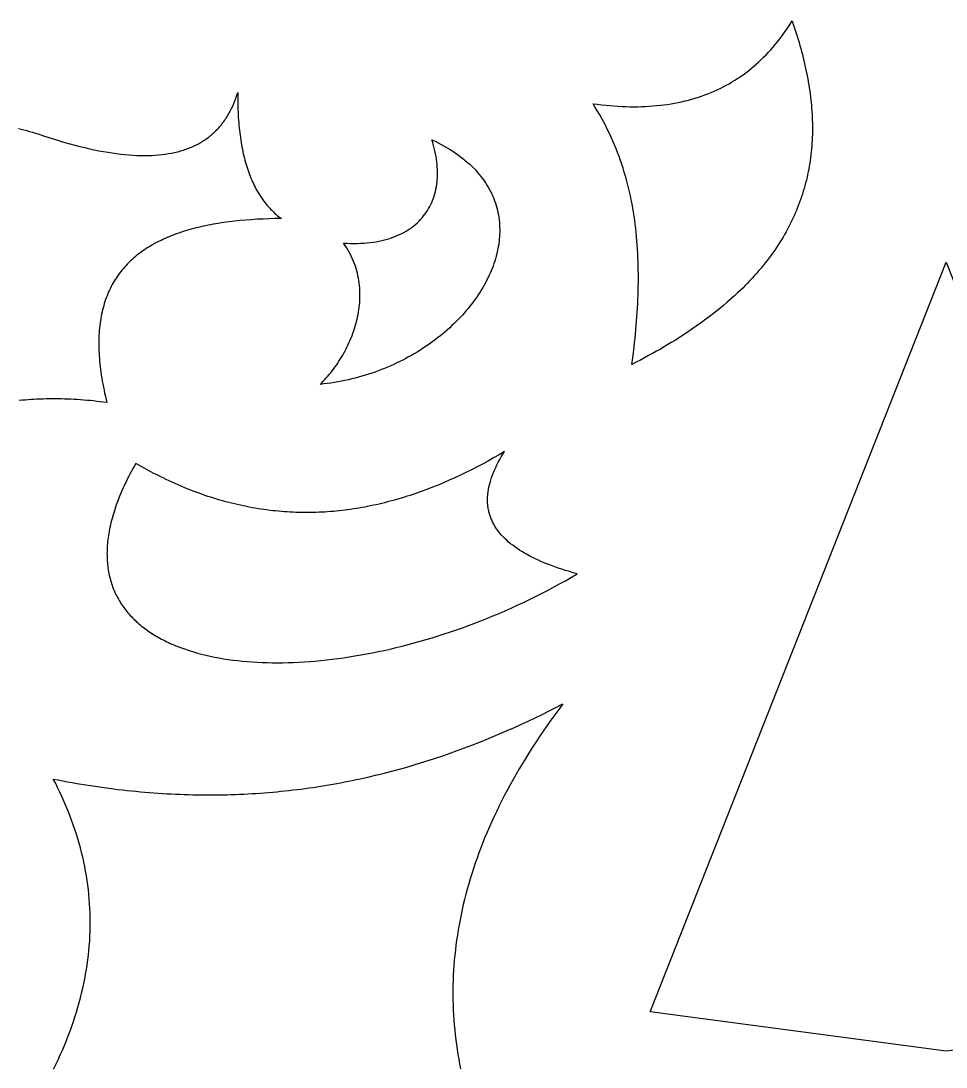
# Model space of a CAD drawing. Extents: x -4113 to -3113, y 1469 to 2469.
# Drawn here: x -3844.4 to -3759.7, y 1942.6 to 2038.4 of the extents above; entities that cross this region are included whole.
import ezdxf

# ---------------------------------------------------------------- set-up
doc = ezdxf.new("R2010")
doc.units = 0
doc.layers.add('PLAN_1', color=18, linetype='CONTINUOUS')

msp = doc.modelspace()

# ---------------------------------------------------------------- linework, layer by layer
at = {"layer": 'PLAN_1'}
for points in [[(-3773.807, 2038.353), (-3773.708, 2038.07), (-3773.613, 2037.788), (-3773.519, 2037.506), (-3773.428, 2037.224), (-3773.339, 2036.943), (-3773.253, 2036.662), (-3773.17, 2036.381), (-3773.089, 2036.102), (-3773.01, 2035.822), (-3772.934, 2035.543), (-3772.861, 2035.264), (-3772.791, 2034.986), (-3772.723, 2034.709), (-3772.657, 2034.431), (-3772.595, 2034.155), (-3772.535, 2033.878), (-3772.478, 2033.603), (-3772.424, 2033.327), (-3772.372, 2033.053), (-3772.323, 2032.778), (-3772.278, 2032.504), (-3772.234, 2032.231), (-3772.194, 2031.958), (-3772.157, 2031.686), (-3772.123, 2031.414), (-3772.091, 2031.143), (-3772.063, 2030.872), (-3772.038, 2030.602), (-3772.015, 2030.332), (-3771.996, 2030.063), (-3771.98, 2029.794), (-3771.966, 2029.526), (-3771.956, 2029.259), (-3771.949, 2028.992), (-3771.946, 2028.725), (-3771.945, 2028.459), (-3771.948, 2028.194), (-3771.953, 2027.929), (-3771.962, 2027.665), (-3771.975, 2027.401), (-3771.99, 2027.138), (-3772.009, 2026.876), (-3772.031, 2026.614), (-3772.057, 2026.353), (-3772.086, 2026.092), (-3772.118, 2025.832), (-3772.154, 2025.572), (-3772.193, 2025.313), (-3772.236, 2025.055), (-3772.282, 2024.797), (-3772.331, 2024.54), (-3772.385, 2024.284), (-3772.441, 2024.028), (-3772.502, 2023.773), (-3772.566, 2023.518), (-3772.633, 2023.264), (-3772.704, 2023.011), (-3772.779, 2022.758), (-3772.858, 2022.506), (-3772.94, 2022.255), (-3773.026, 2022.004), (-3773.116, 2021.754), (-3773.209, 2021.505), (-3773.307, 2021.256), (-3773.408, 2021.008), (-3773.513, 2020.761), (-3773.622, 2020.514), (-3773.734, 2020.268), (-3773.851, 2020.023), (-3773.972, 2019.778), (-3774.096, 2019.534), (-3774.225, 2019.291), (-3774.357, 2019.048), (-3774.494, 2018.807), (-3774.635, 2018.565), (-3774.779, 2018.325), (-3774.928, 2018.085), (-3775.081, 2017.846), (-3775.238, 2017.608), (-3775.399, 2017.371), (-3775.565, 2017.134), (-3775.734, 2016.898), (-3775.908, 2016.663), (-3776.086, 2016.428), (-3776.269, 2016.194), (-3776.455, 2015.961), (-3776.646, 2015.729), (-3776.842, 2015.497), (-3777.041, 2015.267), (-3777.245, 2015.037), (-3777.454, 2014.808), (-3777.667, 2014.579), (-3777.884, 2014.352), (-3778.106, 2014.125), (-3778.332, 2013.899), (-3778.563, 2013.673), (-3778.798, 2013.449), (-3779.038, 2013.225), (-3779.283, 2013.002), (-3779.532, 2012.78), (-3779.786, 2012.559), (-3780.044, 2012.339), (-3780.307, 2012.119), (-3780.575, 2011.9), (-3780.848, 2011.683), (-3781.125, 2011.465), (-3781.407, 2011.249), (-3781.694, 2011.034), (-3781.986, 2010.819), (-3782.282, 2010.606), (-3782.583, 2010.393), (-3782.89, 2010.181), (-3783.201, 2009.97), (-3783.517, 2009.759), (-3783.838, 2009.55), (-3784.164, 2009.341), (-3784.495, 2009.134), (-3784.831, 2008.927), (-3785.172, 2008.721), (-3785.518, 2008.516), (-3785.869, 2008.312), (-3786.225, 2008.109), (-3786.587, 2007.907), (-3786.953, 2007.705), (-3787.325, 2007.505), (-3787.702, 2007.305), (-3788.084, 2007.107), (-3788.471, 2006.909), (-3788.37, 2007.707), (-3788.276, 2008.502), (-3788.233, 2008.899), (-3788.192, 2009.296), (-3788.153, 2009.692), (-3788.116, 2010.087), (-3788.082, 2010.482), (-3788.05, 2010.876), (-3788.021, 2011.27), (-3787.994, 2011.663), (-3787.97, 2012.055), (-3787.949, 2012.446), (-3787.931, 2012.837), (-3787.916, 2013.227), (-3787.904, 2013.617), (-3787.894, 2014.005), (-3787.888, 2014.393), (-3787.885, 2014.78), (-3787.886, 2015.166), (-3787.89, 2015.552), (-3787.897, 2015.936), (-3787.908, 2016.32), (-3787.922, 2016.703), (-3787.94, 2017.085), (-3787.962, 2017.466), (-3787.987, 2017.846), (-3788.016, 2018.225), (-3788.05, 2018.603), (-3788.087, 2018.981), (-3788.128, 2019.357), (-3788.174, 2019.732), (-3788.224, 2020.106), (-3788.278, 2020.48), (-3788.336, 2020.852), (-3788.399, 2021.223), (-3788.466, 2021.593), (-3788.538, 2021.962), (-3788.615, 2022.329), (-3788.696, 2022.696), (-3788.782, 2023.061), (-3788.873, 2023.426), (-3788.969, 2023.789), (-3789.07, 2024.15), (-3789.176, 2024.511), (-3789.287, 2024.87), (-3789.404, 2025.228), (-3789.526, 2025.585), (-3789.653, 2025.941), (-3789.785, 2026.295), (-3789.923, 2026.648), (-3790.067, 2026.999), (-3790.217, 2027.349), (-3790.372, 2027.698), (-3790.532, 2028.045), (-3790.699, 2028.391), (-3790.872, 2028.736), (-3791.051, 2029.079), (-3791.236, 2029.42), (-3791.427, 2029.76), (-3791.624, 2030.099), (-3791.827, 2030.436), (-3792.037, 2030.772), (-3791.648, 2030.72), (-3791.263, 2030.674), (-3790.88, 2030.633), (-3790.501, 2030.598), (-3790.125, 2030.568), (-3789.752, 2030.543), (-3789.383, 2030.524), (-3789.017, 2030.51), (-3788.655, 2030.502), (-3788.295, 2030.499), (-3787.939, 2030.502), (-3787.586, 2030.509), (-3787.237, 2030.523), (-3786.891, 2030.541), (-3786.548, 2030.565), (-3786.209, 2030.595), (-3785.872, 2030.63), (-3785.54, 2030.67), (-3785.21, 2030.716), (-3784.884, 2030.767), (-3784.561, 2030.823), (-3784.241, 2030.885), (-3783.925, 2030.952), (-3783.612, 2031.025), (-3783.302, 2031.103), (-3782.995, 2031.186), (-3782.692, 2031.275), (-3782.393, 2031.369), (-3782.096, 2031.469), (-3781.803, 2031.574), (-3781.513, 2031.684), (-3781.226, 2031.8), (-3780.943, 2031.921), (-3780.663, 2032.048), (-3780.387, 2032.18), (-3780.113, 2032.317), (-3779.843, 2032.46), (-3779.577, 2032.608), (-3779.313, 2032.762), (-3779.053, 2032.921), (-3778.796, 2033.085), (-3778.543, 2033.255), (-3778.293, 2033.43), (-3778.046, 2033.611), (-3777.803, 2033.796), (-3777.562, 2033.988), (-3777.326, 2034.184), (-3777.092, 2034.387), (-3776.862, 2034.594), (-3776.635, 2034.807), (-3776.411, 2035.025), (-3776.191, 2035.249), (-3775.974, 2035.478), (-3775.76, 2035.712), (-3775.55, 2035.952), (-3775.343, 2036.197), (-3775.14, 2036.448), (-3774.939, 2036.704), (-3774.742, 2036.965), (-3774.548, 2037.232), (-3774.358, 2037.504), (-3774.171, 2037.782), (-3773.987, 2038.065)], [(-3806.8, 2027.473), (-3806.502, 2027.332), (-3806.212, 2027.187), (-3805.93, 2027.04), (-3805.656, 2026.889), (-3805.389, 2026.735), (-3805.13, 2026.579), (-3804.88, 2026.419), (-3804.636, 2026.256), (-3804.401, 2026.091), (-3804.173, 2025.923), (-3803.952, 2025.752), (-3803.739, 2025.579), (-3803.533, 2025.403), (-3803.335, 2025.225), (-3803.144, 2025.044), (-3802.961, 2024.861), (-3802.784, 2024.676), (-3802.615, 2024.488), (-3802.453, 2024.299), (-3802.298, 2024.107), (-3802.15, 2023.913), (-3802.009, 2023.717), (-3801.875, 2023.519), (-3801.748, 2023.32), (-3801.628, 2023.119), (-3801.515, 2022.916), (-3801.408, 2022.711), (-3801.308, 2022.505), (-3801.215, 2022.297), (-3801.129, 2022.088), (-3801.049, 2021.878), (-3800.975, 2021.666), (-3800.908, 2021.453), (-3800.847, 2021.239), (-3800.793, 2021.024), (-3800.745, 2020.807), (-3800.704, 2020.59), (-3800.668, 2020.372), (-3800.639, 2020.152), (-3800.616, 2019.932), (-3800.599, 2019.712), (-3800.588, 2019.491), (-3800.584, 2019.269), (-3800.585, 2019.046), (-3800.592, 2018.823), (-3800.604, 2018.6), (-3800.623, 2018.376), (-3800.648, 2018.152), (-3800.678, 2017.928), (-3800.713, 2017.704), (-3800.755, 2017.48), (-3800.802, 2017.255), (-3800.854, 2017.031), (-3800.912, 2016.807), (-3800.976, 2016.583), (-3801.044, 2016.359), (-3801.118, 2016.135), (-3801.198, 2015.912), (-3801.282, 2015.69), (-3801.372, 2015.467), (-3801.467, 2015.246), (-3801.567, 2015.025), (-3801.672, 2014.804), (-3801.782, 2014.585), (-3801.897, 2014.366), (-3802.017, 2014.148), (-3802.142, 2013.932), (-3802.272, 2013.716), (-3802.406, 2013.501), (-3802.545, 2013.287), (-3802.689, 2013.075), (-3802.837, 2012.864), (-3802.99, 2012.654), (-3803.147, 2012.446), (-3803.309, 2012.239), (-3803.475, 2012.033), (-3803.646, 2011.83), (-3803.821, 2011.628), (-3804, 2011.427), (-3804.184, 2011.229), (-3804.371, 2011.032), (-3804.563, 2010.837), (-3804.759, 2010.644), (-3804.959, 2010.453), (-3805.163, 2010.265), (-3805.371, 2010.078), (-3805.583, 2009.894), (-3805.798, 2009.712), (-3806.018, 2009.533), (-3806.241, 2009.356), (-3806.468, 2009.181), (-3806.698, 2009.009), (-3806.932, 2008.84), (-3807.17, 2008.673), (-3807.411, 2008.509), (-3807.656, 2008.348), (-3807.904, 2008.19), (-3808.156, 2008.035), (-3808.41, 2007.883), (-3808.668, 2007.733), (-3808.93, 2007.587), (-3809.194, 2007.445), (-3809.462, 2007.305), (-3809.732, 2007.169), (-3810.006, 2007.036), (-3810.283, 2006.907), (-3810.563, 2006.782), (-3810.845, 2006.659), (-3811.131, 2006.541), (-3811.419, 2006.426), (-3811.71, 2006.316), (-3812.003, 2006.209), (-3812.3, 2006.105), (-3812.599, 2006.006), (-3812.9, 2005.911), (-3813.204, 2005.82), (-3813.511, 2005.734), (-3813.819, 2005.651), (-3814.131, 2005.573), (-3814.444, 2005.499), (-3814.76, 2005.43), (-3815.078, 2005.365), (-3815.398, 2005.305), (-3815.721, 2005.249), (-3816.045, 2005.198), (-3816.372, 2005.152), (-3816.7, 2005.111), (-3817.03, 2005.074), (-3816.886, 2005.217), (-3816.744, 2005.362), (-3816.603, 2005.512), (-3816.464, 2005.665), (-3816.326, 2005.822), (-3816.19, 2005.982), (-3816.057, 2006.145), (-3815.925, 2006.312), (-3815.796, 2006.481), (-3815.669, 2006.654), (-3815.544, 2006.83), (-3815.422, 2007.008), (-3815.302, 2007.19), (-3815.185, 2007.374), (-3815.071, 2007.56), (-3814.959, 2007.75), (-3814.851, 2007.941), (-3814.745, 2008.135), (-3814.643, 2008.331), (-3814.544, 2008.53), (-3814.448, 2008.73), (-3814.356, 2008.932), (-3814.267, 2009.136), (-3814.182, 2009.342), (-3814.101, 2009.55), (-3814.023, 2009.759), (-3813.95, 2009.97), (-3813.88, 2010.183), (-3813.815, 2010.396), (-3813.754, 2010.611), (-3813.697, 2010.827), (-3813.644, 2011.044), (-3813.596, 2011.262), (-3813.553, 2011.481), (-3813.514, 2011.7), (-3813.48, 2011.921), (-3813.451, 2012.142), (-3813.427, 2012.363), (-3813.408, 2012.585), (-3813.395, 2012.808), (-3813.386, 2013.03), (-3813.383, 2013.253), (-3813.386, 2013.476), (-3813.394, 2013.698), (-3813.408, 2013.921), (-3813.427, 2014.143), (-3813.452, 2014.366), (-3813.484, 2014.587), (-3813.521, 2014.809), (-3813.565, 2015.029), (-3813.615, 2015.249), (-3813.671, 2015.469), (-3813.733, 2015.687), (-3813.803, 2015.905), (-3813.879, 2016.121), (-3813.961, 2016.337), (-3814.051, 2016.551), (-3814.147, 2016.764), (-3814.25, 2016.976), (-3814.361, 2017.186), (-3814.479, 2017.394), (-3814.604, 2017.601), (-3814.737, 2017.806), (-3814.877, 2018.01), (-3814.553, 2017.992), (-3814.236, 2017.982), (-3813.925, 2017.978), (-3813.619, 2017.981), (-3813.32, 2017.991), (-3813.026, 2018.008), (-3812.739, 2018.031), (-3812.458, 2018.06), (-3812.182, 2018.096), (-3811.913, 2018.138), (-3811.65, 2018.187), (-3811.393, 2018.241), (-3811.142, 2018.302), (-3810.897, 2018.369), (-3810.658, 2018.441), (-3810.425, 2018.519), (-3810.199, 2018.603), (-3809.979, 2018.693), (-3809.765, 2018.788), (-3809.557, 2018.889), (-3809.356, 2018.995), (-3809.16, 2019.106), (-3808.971, 2019.223), (-3808.788, 2019.344), (-3808.612, 2019.471), (-3808.442, 2019.603), (-3808.278, 2019.739), (-3808.12, 2019.881), (-3807.969, 2020.027), (-3807.824, 2020.178), (-3807.686, 2020.333), (-3807.554, 2020.493), (-3807.428, 2020.657), (-3807.309, 2020.826), (-3807.197, 2020.998), (-3807.09, 2021.175), (-3806.991, 2021.356), (-3806.897, 2021.541), (-3806.811, 2021.73), (-3806.73, 2021.923), (-3806.657, 2022.119), (-3806.589, 2022.319), (-3806.529, 2022.522), (-3806.475, 2022.729), (-3806.427, 2022.94), (-3806.386, 2023.154), (-3806.352, 2023.371), (-3806.325, 2023.591), (-3806.304, 2023.814), (-3806.29, 2024.04), (-3806.282, 2024.269), (-3806.281, 2024.501), (-3806.287, 2024.736), (-3806.3, 2024.973), (-3806.319, 2025.213), (-3806.345, 2025.455), (-3806.378, 2025.7), (-3806.418, 2025.947), (-3806.465, 2026.196), (-3806.518, 2026.447), (-3806.578, 2026.701), (-3806.645, 2026.956), (-3806.719, 2027.214)], [(-3732.595, 1947.624), (-3759.704, 1944.018), (-3786.814, 1947.624), (-3759.704, 2016.271)], [(-3793.478, 1987.73), (-3793.843, 1987.83), (-3794.199, 1987.933), (-3794.546, 1988.038), (-3794.886, 1988.146), (-3795.217, 1988.256), (-3795.54, 1988.369), (-3795.855, 1988.483), (-3796.162, 1988.6), (-3796.46, 1988.72), (-3796.75, 1988.842), (-3797.032, 1988.966), (-3797.306, 1989.093), (-3797.571, 1989.222), (-3797.828, 1989.353), (-3798.077, 1989.487), (-3798.317, 1989.623), (-3798.55, 1989.762), (-3798.774, 1989.903), (-3798.99, 1990.046), (-3799.197, 1990.192), (-3799.396, 1990.34), (-3799.587, 1990.49), (-3799.77, 1990.643), (-3799.945, 1990.798), (-3800.111, 1990.955), (-3800.269, 1991.115), (-3800.418, 1991.277), (-3800.56, 1991.442), (-3800.693, 1991.609), (-3800.756, 1991.693), (-3800.818, 1991.778), (-3800.877, 1991.864), (-3800.934, 1991.95), (-3800.99, 1992.036), (-3801.043, 1992.124), (-3801.094, 1992.212), (-3801.143, 1992.3), (-3801.19, 1992.389), (-3801.235, 1992.479), (-3801.277, 1992.569), (-3801.318, 1992.66), (-3801.357, 1992.751), (-3801.393, 1992.843), (-3801.428, 1992.936), (-3801.46, 1993.029), (-3801.491, 1993.123), (-3801.519, 1993.217), (-3801.545, 1993.312), (-3801.569, 1993.407), (-3801.591, 1993.503), (-3801.611, 1993.6), (-3801.629, 1993.697), (-3801.645, 1993.795), (-3801.659, 1993.894), (-3801.671, 1993.993), (-3801.68, 1994.092), (-3801.688, 1994.192), (-3801.694, 1994.293), (-3801.697, 1994.394), (-3801.698, 1994.496), (-3801.698, 1994.599), (-3801.695, 1994.702), (-3801.69, 1994.806), (-3801.683, 1994.91), (-3801.674, 1995.015), (-3801.65, 1995.226), (-3801.618, 1995.44), (-3801.577, 1995.656), (-3801.528, 1995.875), (-3801.47, 1996.096), (-3801.405, 1996.319), (-3801.331, 1996.544), (-3801.249, 1996.772), (-3801.158, 1997.002), (-3801.059, 1997.234), (-3800.952, 1997.469), (-3800.837, 1997.706), (-3800.713, 1997.946), (-3800.581, 1998.187), (-3800.441, 1998.432), (-3800.292, 1998.678), (-3800.135, 1998.927), (-3800.64, 1998.63), (-3801.145, 1998.341), (-3801.65, 1998.059), (-3802.156, 1997.785), (-3802.663, 1997.517), (-3803.17, 1997.258), (-3803.678, 1997.005), (-3804.187, 1996.76), (-3804.696, 1996.523), (-3805.206, 1996.294), (-3805.717, 1996.073), (-3806.228, 1995.859), (-3806.74, 1995.654), (-3807.252, 1995.456), (-3807.766, 1995.267), (-3808.022, 1995.176), (-3808.28, 1995.087), (-3808.537, 1994.999), (-3808.794, 1994.914), (-3809.052, 1994.831), (-3809.31, 1994.75), (-3809.567, 1994.671), (-3809.826, 1994.595), (-3810.084, 1994.52), (-3810.342, 1994.448), (-3810.601, 1994.378), (-3810.86, 1994.31), (-3811.119, 1994.244), (-3811.378, 1994.181), (-3811.638, 1994.119), (-3811.897, 1994.06), (-3812.157, 1994.003), (-3812.417, 1993.949), (-3812.677, 1993.896), (-3812.937, 1993.846), (-3813.198, 1993.799), (-3813.459, 1993.753), (-3813.72, 1993.71), (-3813.981, 1993.669), (-3814.242, 1993.631), (-3814.504, 1993.595), (-3814.765, 1993.561), (-3815.027, 1993.53), (-3815.289, 1993.5), (-3815.552, 1993.474), (-3815.814, 1993.45), (-3816.077, 1993.428), (-3816.34, 1993.408), (-3816.603, 1993.391), (-3816.866, 1993.377), (-3817.13, 1993.365), (-3817.393, 1993.355), (-3817.657, 1993.348), (-3817.921, 1993.343), (-3818.186, 1993.341), (-3818.45, 1993.341), (-3818.715, 1993.344), (-3818.98, 1993.349), (-3819.245, 1993.357), (-3819.511, 1993.367), (-3819.776, 1993.38), (-3820.042, 1993.396), (-3820.308, 1993.414), (-3820.575, 1993.435), (-3820.841, 1993.458), (-3821.108, 1993.484), (-3821.375, 1993.512), (-3821.642, 1993.543), (-3821.909, 1993.577), (-3822.177, 1993.614), (-3822.445, 1993.653), (-3822.713, 1993.694), (-3822.981, 1993.739), (-3823.25, 1993.786), (-3823.519, 1993.836), (-3823.788, 1993.888), (-3824.057, 1993.944), (-3824.326, 1994.002), (-3824.596, 1994.063), (-3824.866, 1994.126), (-3825.136, 1994.192), (-3825.406, 1994.262), (-3825.677, 1994.333), (-3825.948, 1994.408), (-3826.219, 1994.486), (-3826.49, 1994.566), (-3826.762, 1994.649), (-3827.033, 1994.735), (-3827.306, 1994.824), (-3827.578, 1994.916), (-3827.85, 1995.01), (-3828.123, 1995.108), (-3828.396, 1995.208), (-3828.669, 1995.312), (-3828.943, 1995.418), (-3829.217, 1995.527), (-3829.491, 1995.639), (-3829.765, 1995.754), (-3830.039, 1995.872), (-3830.314, 1995.993), (-3830.589, 1996.117), (-3830.864, 1996.244), (-3831.14, 1996.374), (-3831.416, 1996.507), (-3831.692, 1996.643), (-3831.968, 1996.782), (-3832.245, 1996.924), (-3832.521, 1997.07), (-3832.799, 1997.218), (-3833.076, 1997.369), (-3833.353, 1997.524), (-3833.631, 1997.681), (-3833.909, 1997.842), (-3834.043, 1997.606), (-3834.174, 1997.372), (-3834.3, 1997.139), (-3834.423, 1996.908), (-3834.542, 1996.678), (-3834.658, 1996.45), (-3834.77, 1996.224), (-3834.878, 1995.999), (-3834.983, 1995.775), (-3835.084, 1995.553), (-3835.182, 1995.333), (-3835.276, 1995.114), (-3835.367, 1994.896), (-3835.454, 1994.68), (-3835.538, 1994.466), (-3835.618, 1994.253), (-3835.695, 1994.042), (-3835.768, 1993.832), (-3835.838, 1993.624), (-3835.905, 1993.417), (-3835.968, 1993.212), (-3836.028, 1993.008), (-3836.084, 1992.806), (-3836.137, 1992.605), (-3836.187, 1992.406), (-3836.234, 1992.208), (-3836.277, 1992.012), (-3836.317, 1991.818), (-3836.354, 1991.625), (-3836.387, 1991.433), (-3836.418, 1991.243), (-3836.445, 1991.055), (-3836.469, 1990.868), (-3836.489, 1990.683), (-3836.507, 1990.499), (-3836.522, 1990.316), (-3836.533, 1990.136), (-3836.541, 1989.956), (-3836.547, 1989.779), (-3836.549, 1989.602), (-3836.548, 1989.428), (-3836.544, 1989.254), (-3836.537, 1989.083), (-3836.527, 1988.913), (-3836.514, 1988.744), (-3836.498, 1988.577), (-3836.479, 1988.412), (-3836.458, 1988.248), (-3836.433, 1988.085), (-3836.405, 1987.924), (-3836.375, 1987.765), (-3836.342, 1987.607), (-3836.305, 1987.451), (-3836.267, 1987.296), (-3836.225, 1987.143), (-3836.18, 1986.991), (-3836.133, 1986.841), (-3836.083, 1986.692), (-3836.03, 1986.545), (-3835.974, 1986.4), (-3835.916, 1986.256), (-3835.855, 1986.113), (-3835.791, 1985.972), (-3835.725, 1985.833), (-3835.656, 1985.695), (-3835.584, 1985.558), (-3835.51, 1985.424), (-3835.433, 1985.29), (-3835.353, 1985.159), (-3835.271, 1985.028), (-3835.187, 1984.9), (-3835.1, 1984.773), (-3835.01, 1984.647), (-3834.918, 1984.523), (-3834.823, 1984.4), (-3834.726, 1984.279), (-3834.627, 1984.16), (-3834.525, 1984.042), (-3834.42, 1983.925), (-3834.314, 1983.811), (-3834.204, 1983.697), (-3834.093, 1983.585), (-3833.979, 1983.475), (-3833.863, 1983.367), (-3833.744, 1983.259), (-3833.623, 1983.154), (-3833.5, 1983.05), (-3833.375, 1982.947), (-3833.247, 1982.846), (-3833.118, 1982.747), (-3832.985, 1982.649), (-3832.851, 1982.552), (-3832.715, 1982.457), (-3832.576, 1982.364), (-3832.435, 1982.272), (-3832.292, 1982.182), (-3832.147, 1982.093), (-3832, 1982.006), (-3831.851, 1981.921), (-3831.7, 1981.837), (-3831.546, 1981.754), (-3831.391, 1981.673), (-3831.234, 1981.594), (-3831.074, 1981.516), (-3830.913, 1981.439), (-3830.75, 1981.365), (-3830.584, 1981.291), (-3830.417, 1981.22), (-3830.248, 1981.149), (-3830.077, 1981.081), (-3829.904, 1981.014), (-3829.729, 1980.948), (-3829.553, 1980.884), (-3829.374, 1980.822), (-3829.194, 1980.761), (-3829.012, 1980.701), (-3828.642, 1980.587), (-3828.266, 1980.479), (-3827.882, 1980.378), (-3827.492, 1980.282), (-3827.095, 1980.193), (-3826.692, 1980.11), (-3826.282, 1980.033), (-3825.866, 1979.962), (-3825.445, 1979.897), (-3825.017, 1979.839), (-3824.583, 1979.786), (-3824.144, 1979.74), (-3823.699, 1979.701), (-3823.248, 1979.667), (-3822.793, 1979.64), (-3822.332, 1979.618), (-3821.866, 1979.603), (-3821.396, 1979.595), (-3820.92, 1979.592), (-3820.44, 1979.596), (-3819.956, 1979.605), (-3819.467, 1979.621), (-3818.974, 1979.644), (-3818.476, 1979.672), (-3817.975, 1979.707), (-3817.47, 1979.748), (-3816.961, 1979.795), (-3816.449, 1979.848), (-3815.934, 1979.908), (-3815.415, 1979.974), (-3814.892, 1980.046), (-3814.367, 1980.124), (-3813.839, 1980.208), (-3813.308, 1980.299), (-3812.775, 1980.396), (-3812.239, 1980.499), (-3811.701, 1980.609), (-3811.16, 1980.724), (-3810.618, 1980.846), (-3810.073, 1980.975), (-3809.527, 1981.109), (-3808.978, 1981.25), (-3808.429, 1981.397), (-3807.878, 1981.55), (-3807.325, 1981.709), (-3806.771, 1981.875), (-3806.217, 1982.047), (-3805.661, 1982.225), (-3805.105, 1982.409), (-3804.548, 1982.6), (-3803.99, 1982.797), (-3803.433, 1983), (-3802.874, 1983.209), (-3802.316, 1983.425), (-3801.758, 1983.647), (-3801.2, 1983.875), (-3800.642, 1984.11), (-3800.085, 1984.351), (-3799.528, 1984.598), (-3798.972, 1984.851), (-3798.417, 1985.111), (-3797.862, 1985.377), (-3797.309, 1985.649), (-3796.757, 1985.927), (-3796.207, 1986.212), (-3795.657, 1986.503), (-3795.11, 1986.8), (-3794.564, 1987.104), (-3794.02, 1987.414)]]:
    msp.add_lwpolyline(points, close=True, dxfattribs=at)
for points in [[(-3844.663, 2028.497), (-3844.407, 2028.438), (-3844.151, 2028.374), (-3843.895, 2028.307), (-3843.639, 2028.237), (-3843.383, 2028.162), (-3843.127, 2028.084), (-3842.872, 2028.003), (-3842.617, 2027.918), (-3842.362, 2027.829), (-3841.863, 2027.667), (-3841.372, 2027.512), (-3840.888, 2027.366), (-3840.413, 2027.227), (-3839.945, 2027.096), (-3839.485, 2026.973), (-3839.032, 2026.858), (-3838.587, 2026.751), (-3838.149, 2026.651), (-3837.719, 2026.558), (-3837.297, 2026.474), (-3836.882, 2026.397), (-3836.474, 2026.327), (-3836.074, 2026.265), (-3835.681, 2026.21), (-3835.295, 2026.163), (-3834.916, 2026.123), (-3834.545, 2026.09), (-3834.181, 2026.064), (-3833.824, 2026.046), (-3833.474, 2026.035), (-3833.131, 2026.031), (-3832.795, 2026.035), (-3832.466, 2026.045), (-3832.144, 2026.062), (-3831.828, 2026.087), (-3831.52, 2026.118), (-3831.219, 2026.156), (-3830.924, 2026.201), (-3830.636, 2026.253), (-3830.494, 2026.282), (-3830.355, 2026.312), (-3830.216, 2026.344), (-3830.08, 2026.377), (-3829.945, 2026.413), (-3829.812, 2026.45), (-3829.68, 2026.488), (-3829.55, 2026.529), (-3829.422, 2026.57), (-3829.295, 2026.614), (-3829.17, 2026.659), (-3829.047, 2026.706), (-3828.925, 2026.755), (-3828.805, 2026.805), (-3828.687, 2026.857), (-3828.57, 2026.91), (-3828.454, 2026.965), (-3828.34, 2027.022), (-3828.228, 2027.08), (-3828.118, 2027.14), (-3828.009, 2027.201), (-3827.901, 2027.265), (-3827.795, 2027.329), (-3827.691, 2027.395), (-3827.588, 2027.463), (-3827.487, 2027.533), (-3827.387, 2027.604), (-3827.289, 2027.676), (-3827.193, 2027.75), (-3827.098, 2027.826), (-3827.004, 2027.903), (-3826.912, 2027.982), (-3826.822, 2028.062), (-3826.733, 2028.144), (-3826.645, 2028.228), (-3826.559, 2028.313), (-3826.475, 2028.399), (-3826.392, 2028.487), (-3826.311, 2028.576), (-3826.231, 2028.667), (-3826.152, 2028.76), (-3826.075, 2028.854), (-3826, 2028.949), (-3825.926, 2029.046), (-3825.853, 2029.145), (-3825.782, 2029.245), (-3825.712, 2029.346), (-3825.644, 2029.449), (-3825.512, 2029.659), (-3825.385, 2029.875), (-3825.265, 2030.097), (-3825.15, 2030.324), (-3825.04, 2030.557), (-3824.936, 2030.796), (-3824.838, 2031.04), (-3824.745, 2031.29), (-3824.658, 2031.546), (-3824.576, 2031.807), (-3824.578, 2031.542), (-3824.579, 2031.28), (-3824.577, 2031.021), (-3824.573, 2030.764), (-3824.567, 2030.51), (-3824.559, 2030.258), (-3824.549, 2030.009), (-3824.537, 2029.763), (-3824.523, 2029.52), (-3824.507, 2029.279), (-3824.489, 2029.041), (-3824.468, 2028.805), (-3824.446, 2028.572), (-3824.422, 2028.342), (-3824.395, 2028.115), (-3824.367, 2027.89), (-3824.336, 2027.668), (-3824.304, 2027.448), (-3824.269, 2027.231), (-3824.232, 2027.017), (-3824.193, 2026.806), (-3824.152, 2026.597), (-3824.11, 2026.391), (-3824.065, 2026.187), (-3824.018, 2025.986), (-3823.968, 2025.788), (-3823.917, 2025.593), (-3823.864, 2025.4), (-3823.809, 2025.21), (-3823.752, 2025.023), (-3823.692, 2024.838), (-3823.631, 2024.656), (-3823.567, 2024.477), (-3823.502, 2024.3), (-3823.434, 2024.126), (-3823.365, 2023.955), (-3823.293, 2023.786), (-3823.219, 2023.62), (-3823.143, 2023.457), (-3823.065, 2023.297), (-3822.986, 2023.139), (-3822.904, 2022.984), (-3822.82, 2022.832), (-3822.733, 2022.682), (-3822.645, 2022.535), (-3822.555, 2022.391), (-3822.463, 2022.249), (-3822.369, 2022.11), (-3822.272, 2021.974), (-3822.174, 2021.84), (-3822.073, 2021.71), (-3821.971, 2021.582), (-3821.866, 2021.456), (-3821.76, 2021.334), (-3821.651, 2021.214), (-3821.54, 2021.096), (-3821.428, 2020.982), (-3821.313, 2020.87), (-3821.196, 2020.761), (-3821.077, 2020.655), (-3820.956, 2020.551), (-3820.833, 2020.45), (-3820.708, 2020.352), (-3820.581, 2020.256), (-3821.145, 2020.249), (-3821.701, 2020.235), (-3822.249, 2020.214), (-3822.79, 2020.188), (-3823.322, 2020.155), (-3823.847, 2020.115), (-3824.364, 2020.069), (-3824.872, 2020.016), (-3825.371, 2019.956), (-3825.618, 2019.923), (-3825.863, 2019.889), (-3826.105, 2019.853), (-3826.345, 2019.816), (-3826.583, 2019.776), (-3826.819, 2019.735), (-3827.053, 2019.692), (-3827.284, 2019.647), (-3827.513, 2019.6), (-3827.74, 2019.551), (-3827.965, 2019.501), (-3828.187, 2019.449), (-3828.407, 2019.395), (-3828.625, 2019.339), (-3828.84, 2019.281), (-3829.053, 2019.221), (-3829.264, 2019.159), (-3829.472, 2019.095), (-3829.678, 2019.03), (-3829.882, 2018.962), (-3830.083, 2018.893), (-3830.281, 2018.821), (-3830.478, 2018.748), (-3830.671, 2018.672), (-3830.863, 2018.595), (-3831.051, 2018.515), (-3831.238, 2018.434), (-3831.421, 2018.35), (-3831.603, 2018.264), (-3831.781, 2018.177), (-3831.957, 2018.087), (-3832.131, 2017.995), (-3832.302, 2017.901), (-3832.47, 2017.805), (-3832.636, 2017.707), (-3832.799, 2017.606), (-3832.96, 2017.504), (-3833.118, 2017.399), (-3833.273, 2017.292), (-3833.425, 2017.183), (-3833.575, 2017.072), (-3833.722, 2016.958), (-3833.866, 2016.842), (-3834.008, 2016.724), (-3834.147, 2016.604), (-3834.283, 2016.482), (-3834.416, 2016.357), (-3834.546, 2016.23), (-3834.674, 2016.101), (-3834.799, 2015.969), (-3834.921, 2015.835), (-3835.04, 2015.699), (-3835.156, 2015.56), (-3835.269, 2015.419), (-3835.38, 2015.276), (-3835.487, 2015.13), (-3835.592, 2014.982), (-3835.693, 2014.832), (-3835.792, 2014.679), (-3835.888, 2014.524), (-3835.98, 2014.366), (-3836.07, 2014.206), (-3836.157, 2014.043), (-3836.24, 2013.878), (-3836.321, 2013.71), (-3836.398, 2013.54), (-3836.473, 2013.367), (-3836.544, 2013.192), (-3836.612, 2013.015), (-3836.677, 2012.834), (-3836.739, 2012.652), (-3836.798, 2012.466), (-3836.854, 2012.278), (-3836.906, 2012.088), (-3836.956, 2011.895), (-3837.002, 2011.699), (-3837.045, 2011.501), (-3837.084, 2011.3), (-3837.121, 2011.096), (-3837.154, 2010.89), (-3837.184, 2010.681), (-3837.21, 2010.469), (-3837.233, 2010.255), (-3837.253, 2010.038), (-3837.27, 2009.818), (-3837.283, 2009.596), (-3837.293, 2009.37), (-3837.3, 2009.142), (-3837.303, 2008.912), (-3837.303, 2008.678), (-3837.299, 2008.442), (-3837.292, 2008.203), (-3837.281, 2007.961), (-3837.267, 2007.716), (-3837.25, 2007.468), (-3837.229, 2007.218), (-3837.204, 2006.965), (-3837.176, 2006.709), (-3837.144, 2006.45), (-3837.109, 2006.188), (-3837.071, 2005.923), (-3837.028, 2005.655), (-3836.982, 2005.384), (-3836.933, 2005.111), (-3836.88, 2004.834), (-3836.823, 2004.554), (-3836.763, 2004.272), (-3836.699, 2003.986), (-3836.631, 2003.698), (-3836.559, 2003.406), (-3836.867, 2003.448), (-3837.173, 2003.486), (-3837.477, 2003.522), (-3837.78, 2003.556), (-3838.08, 2003.586), (-3838.38, 2003.614), (-3838.677, 2003.639), (-3838.974, 2003.661), (-3839.268, 2003.681), (-3839.561, 2003.698), (-3839.853, 2003.713), (-3840.142, 2003.725), (-3840.431, 2003.734), (-3840.718, 2003.741), (-3841.003, 2003.746), (-3841.287, 2003.748), (-3841.57, 2003.748), (-3841.851, 2003.745), (-3842.13, 2003.74), (-3842.409, 2003.732), (-3842.685, 2003.723), (-3842.961, 2003.71), (-3843.235, 2003.696), (-3843.508, 2003.679), (-3843.779, 2003.661), (-3844.049, 2003.64), (-3844.318, 2003.616), (-3844.585, 2003.591)], [(-3841.453, 1942.366), (-3841.238, 1942.805), (-3841.031, 1943.244), (-3840.831, 1943.682), (-3840.638, 1944.12), (-3840.452, 1944.557), (-3840.273, 1944.994), (-3840.1, 1945.431), (-3839.935, 1945.868), (-3839.778, 1946.304), (-3839.627, 1946.74), (-3839.483, 1947.175), (-3839.346, 1947.611), (-3839.216, 1948.046), (-3839.093, 1948.48), (-3838.977, 1948.914), (-3838.869, 1949.348), (-3838.767, 1949.782), (-3838.672, 1950.215), (-3838.585, 1950.648), (-3838.504, 1951.081), (-3838.43, 1951.513), (-3838.364, 1951.945), (-3838.304, 1952.376), (-3838.252, 1952.808), (-3838.206, 1953.239), (-3838.168, 1953.669), (-3838.136, 1954.099), (-3838.112, 1954.529), (-3838.095, 1954.959), (-3838.084, 1955.388), (-3838.081, 1955.817), (-3838.085, 1956.246), (-3838.096, 1956.674), (-3838.113, 1957.102), (-3838.138, 1957.529), (-3838.17, 1957.957), (-3838.209, 1958.384), (-3838.255, 1958.81), (-3838.308, 1959.236), (-3838.368, 1959.662), (-3838.435, 1960.088), (-3838.509, 1960.513), (-3838.59, 1960.938), (-3838.678, 1961.362), (-3838.773, 1961.786), (-3838.875, 1962.21), (-3838.984, 1962.634), (-3839.1, 1963.057), (-3839.224, 1963.48), (-3839.354, 1963.902), (-3839.491, 1964.324), (-3839.635, 1964.746), (-3839.787, 1965.167), (-3839.945, 1965.588), (-3840.11, 1966.009), (-3840.283, 1966.429), (-3840.462, 1966.849), (-3840.648, 1967.269), (-3840.842, 1967.688), (-3841.042, 1968.107), (-3841.25, 1968.526), (-3841.464, 1968.944), (-3841.033, 1968.86), (-3840.604, 1968.778), (-3840.176, 1968.698), (-3839.749, 1968.622), (-3839.323, 1968.548), (-3838.898, 1968.476), (-3838.475, 1968.408), (-3838.053, 1968.341), (-3837.632, 1968.278), (-3837.213, 1968.217), (-3836.794, 1968.158), (-3836.377, 1968.102), (-3835.961, 1968.049), (-3835.547, 1967.998), (-3835.133, 1967.949), (-3834.721, 1967.903), (-3834.31, 1967.86), (-3833.9, 1967.819), (-3833.491, 1967.78), (-3833.083, 1967.744), (-3832.677, 1967.711), (-3832.272, 1967.679), (-3831.868, 1967.651), (-3831.465, 1967.624), (-3831.063, 1967.6), (-3830.662, 1967.579), (-3830.263, 1967.559), (-3829.864, 1967.543), (-3829.467, 1967.528), (-3829.071, 1967.516), (-3828.676, 1967.506), (-3828.282, 1967.499), (-3827.889, 1967.493), (-3827.498, 1967.49), (-3827.107, 1967.49), (-3826.718, 1967.491), (-3826.329, 1967.495), (-3825.942, 1967.501), (-3825.555, 1967.51), (-3825.17, 1967.52), (-3824.786, 1967.533), (-3824.403, 1967.548), (-3824.021, 1967.565), (-3823.64, 1967.585), (-3823.26, 1967.606), (-3822.881, 1967.63), (-3822.503, 1967.656), (-3822.126, 1967.683), (-3821.75, 1967.714), (-3821.375, 1967.746), (-3821.001, 1967.78), (-3820.629, 1967.816), (-3820.257, 1967.855), (-3819.886, 1967.895), (-3819.516, 1967.938), (-3819.147, 1967.982), (-3818.779, 1968.029), (-3818.412, 1968.078), (-3818.046, 1968.128), (-3817.681, 1968.181), (-3817.317, 1968.236), (-3816.954, 1968.292), (-3816.592, 1968.351), (-3816.23, 1968.411), (-3815.87, 1968.474), (-3815.511, 1968.538), (-3815.152, 1968.604), (-3814.795, 1968.672), (-3814.438, 1968.742), (-3814.082, 1968.814), (-3813.727, 1968.888), (-3813.373, 1968.964), (-3812.668, 1969.121), (-3811.966, 1969.285), (-3811.268, 1969.456), (-3810.573, 1969.635), (-3809.882, 1969.82), (-3809.194, 1970.012), (-3808.509, 1970.212), (-3807.827, 1970.418), (-3807.149, 1970.63), (-3806.473, 1970.849), (-3805.801, 1971.075), (-3805.132, 1971.307), (-3804.466, 1971.545), (-3803.803, 1971.79), (-3803.143, 1972.04), (-3802.486, 1972.297), (-3801.832, 1972.56), (-3801.18, 1972.828), (-3800.532, 1973.102), (-3799.886, 1973.382), (-3799.242, 1973.667), (-3798.602, 1973.958), (-3797.964, 1974.254), (-3797.328, 1974.555), (-3796.695, 1974.862), (-3796.065, 1975.173), (-3795.437, 1975.49), (-3794.811, 1975.812), (-3795.183, 1975.313), (-3795.548, 1974.816), (-3795.905, 1974.319), (-3796.255, 1973.824), (-3796.597, 1973.329), (-3796.932, 1972.835), (-3797.26, 1972.341), (-3797.58, 1971.849), (-3797.893, 1971.358), (-3798.199, 1970.867), (-3798.497, 1970.377), (-3798.788, 1969.888), (-3799.072, 1969.4), (-3799.349, 1968.913), (-3799.619, 1968.426), (-3799.882, 1967.94), (-3800.137, 1967.455), (-3800.386, 1966.971), (-3800.627, 1966.488), (-3800.862, 1966.005), (-3801.09, 1965.524), (-3801.31, 1965.043), (-3801.524, 1964.563), (-3801.731, 1964.083), (-3801.931, 1963.605), (-3802.124, 1963.127), (-3802.31, 1962.65), (-3802.49, 1962.174), (-3802.662, 1961.698), (-3802.828, 1961.224), (-3802.988, 1960.75), (-3803.14, 1960.277), (-3803.286, 1959.805), (-3803.426, 1959.333), (-3803.558, 1958.862), (-3803.685, 1958.392), (-3803.804, 1957.923), (-3803.918, 1957.454), (-3804.024, 1956.987), (-3804.124, 1956.519), (-3804.218, 1956.053), (-3804.306, 1955.588), (-3804.387, 1955.123), (-3804.461, 1954.659), (-3804.53, 1954.195), (-3804.592, 1953.733), (-3804.647, 1953.271), (-3804.697, 1952.81), (-3804.74, 1952.349), (-3804.777, 1951.889), (-3804.808, 1951.43), (-3804.833, 1950.972), (-3804.852, 1950.514), (-3804.864, 1950.057), (-3804.871, 1949.601), (-3804.871, 1949.146), (-3804.866, 1948.691), (-3804.854, 1948.237), (-3804.837, 1947.783), (-3804.814, 1947.331), (-3804.784, 1946.878), (-3804.749, 1946.427), (-3804.708, 1945.976), (-3804.662, 1945.526), (-3804.609, 1945.077), (-3804.551, 1944.628), (-3804.487, 1944.18), (-3804.417, 1943.733), (-3804.342, 1943.286), (-3804.26, 1942.84), (-3804.174, 1942.395)]]:
    msp.add_lwpolyline(points, dxfattribs=at)

doc.saveas('drawing.dxf')
